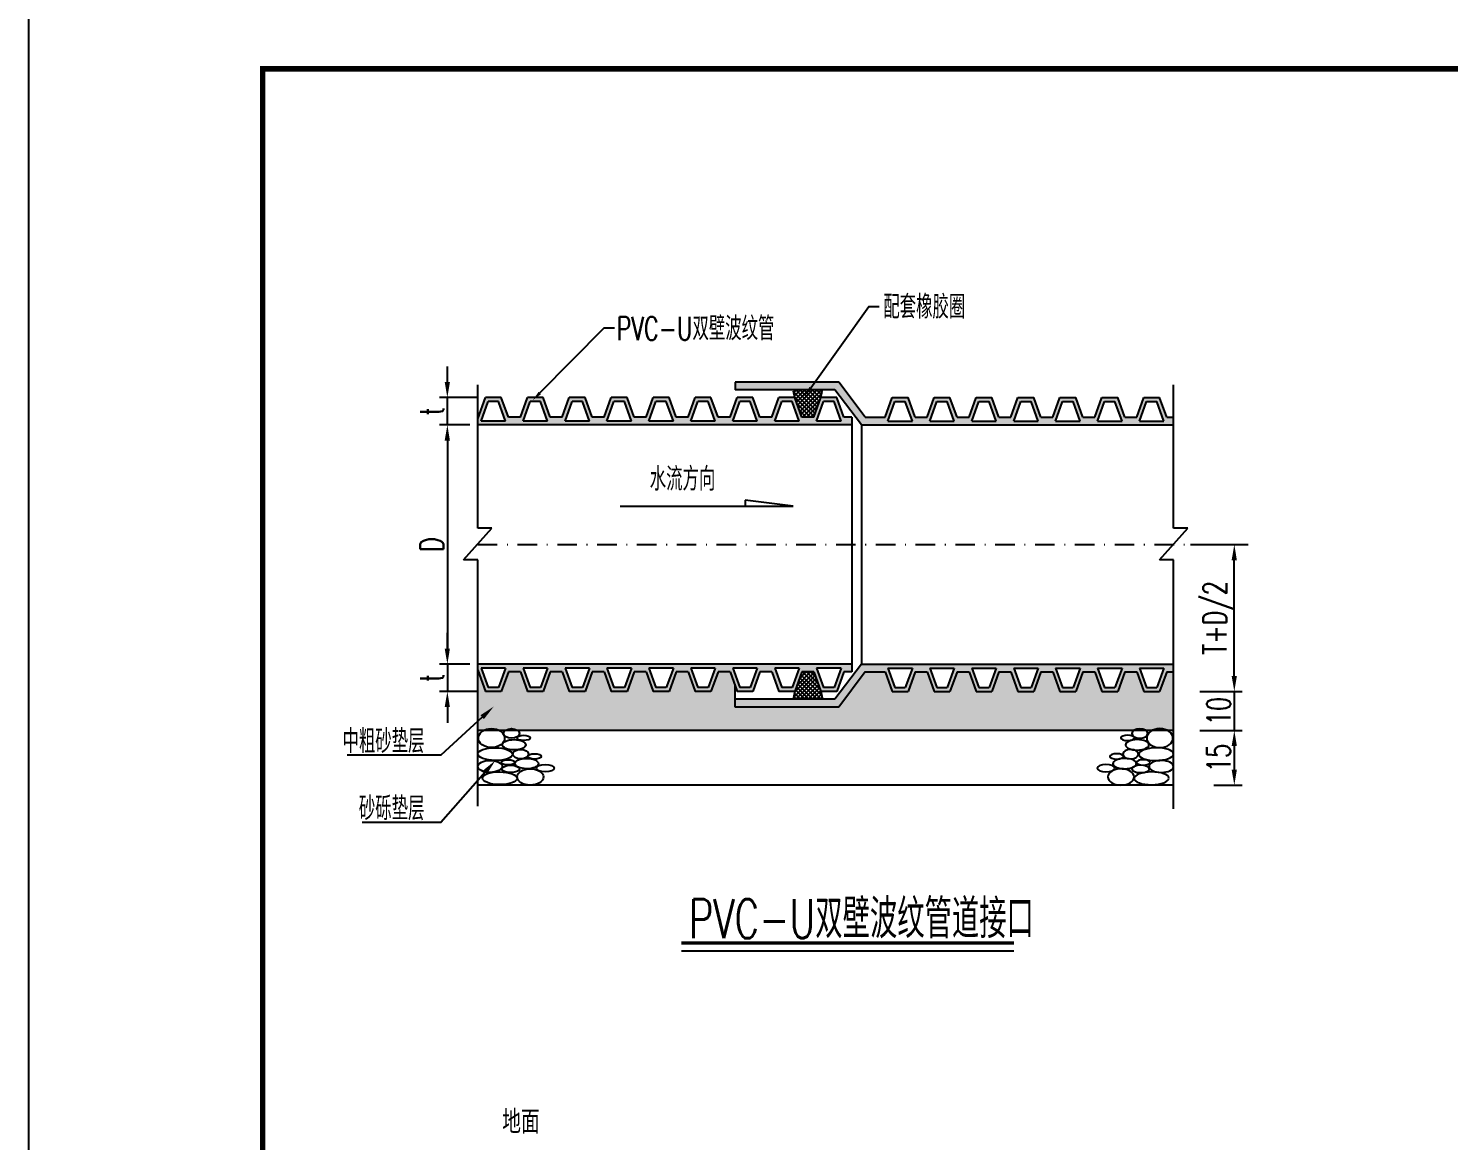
# Model space of a CAD drawing. Extents: x 5781 to 12795, y 1434 to 2653.
# Drawn here: x 10864.7 to 11046.6, y 1645.9 to 1788.4 of the extents above; entities that cross this region are included whole.
import ezdxf

# ---------------------------------------------------------------- set-up
doc = ezdxf.new("R2010")
doc.units = 0
doc.header["$LTSCALE"] = 5
doc.header["$PDMODE"] = 32
doc.header["$PDSIZE"] = 0.3
doc.linetypes.add('DASHDOT', pattern=[1, 0.5, -0.25, 0, -0.25])
doc.layers.get('0').update_dxf_attribs({"linetype": 'CONTINUOUS'})
doc.layers.get('Defpoints').update_dxf_attribs({"linetype": 'CONTINUOUS'})
for name, color, linetype in [('1', 3, 'CONTINUOUS'), ('中心线', 2, 'DASHDOT'), ('图框', 7, 'CONTINUOUS'), ('尺寸标注', 4, 'CONTINUOUS'), ('文字', 7, 'CONTINUOUS')]:
    doc.layers.add(name, color=color, linetype=linetype)
doc.styles.get("Standard").update_dxf_attribs({"font": 'simplex1.shx', "width": 0.7, "bigfont": 'hztxt.shx'})
doc.dimstyles.new('比例1：20', dxfattribs={"dimscale": 0, "dimtxt": 3, "dimasz": 2, "dimexe": 1, "dimexo": 1, "dimgap": 0.5, "dimtad": 1, "dimdec": 1, "dimlfac": 2, "dimzin": 9, "dimdsep": 46, "dimtxsty": 'Standard', "dimcen": -2, "dimclrd": 256, "dimclre": 256, "dimclrt": 7, "dimaunit": 1, "dimadec": 0, "dimazin": 0, "dimtfac": 0.0005, "dimtdec": 1, "dimtix": 1, "dimtmove": 2, "dimatfit": 3, "dimldrblk": 'DIM', "dimfxl": 0, "dimtolj": 1, "dimtzin": 13, "dimarcsym": 0})
pattern_1 = [(37.5, (59868.47275, -400762.8887), (-0.01889800743, 0.5780471307), [0, -0.456, 0, -0.51, 0, -0.4875]), (7.5, (59868.47275, -400762.8887), (0.5309330116, 0.8466438196), [0, -0.246, 0, -0.411, 0, -0.1575]), (327.5, (59868.10375, -400762.8887), (0.9342425585, 0.00169771606), [0, -0.15, 0, -0.54, 0, -0.705]), (317.5, (59868.10375, -400762.8887), (0.9018379814, 0.2633026695), [0, -0.075, 0, -0.354, 0, -0.405])]

# ---------------------------------------------------------------- blocks, each defined once
blk = doc.blocks.new('*D706')
at = {"layer": 'Defpoints', "color": 0, "linetype": 'Continuous'}
for p in [(11015.54, 1698.43), (11015.54, 1691.43), (11019.17, 1691.43)]:
    blk.add_point(p, dxfattribs=at)
at = {"layer": '尺寸标注', "linetype": 'Continuous', "lineweight": -2}
for p, q in [((11016.54, 1698.43), (11020.17, 1698.43)), ((11019.17, 1696.43), (11019.17, 1693.43)), ((11016.54, 1691.43), (11020.17, 1691.43))]:
    blk.add_line(p, q, dxfattribs=at)
at = {"layer": '尺寸标注', "linetype": 'Continuous'}
for points in [[(11018.83, 1696.43), (11019.5, 1696.43), (11019.17, 1698.43)], [(11018.83, 1693.43), (11019.5, 1693.43), (11019.17, 1691.43)]]:
    blk.add_solid(points, dxfattribs=at)
at = {"layer": '尺寸标注', "color": 7, "linetype": 'Continuous', "insert": (11017.17, 1694.93), "char_height": 3, "attachment_point": 5, "rotation": 90}
blk.add_mtext('\\A1;15', dxfattribs=at)
blk = doc.blocks.new('DIM')
at = {"layer": '尺寸标注'}
blk.add_solid([(-1, -0.125), (-1, 0.125), (0, 0)], dxfattribs=at)
blk = doc.blocks.new('*D707')
at = {"layer": 'Defpoints', "color": 0, "linetype": 'Continuous'}
for p in [(11013.76, 1703.43), (11013.76, 1698.43), (11019.17, 1698.43)]:
    blk.add_point(p, dxfattribs=at)
at = {"layer": '尺寸标注', "linetype": 'Continuous', "lineweight": -2}
for p, q in [((11019.17, 1705.43), (11019.17, 1707.43)), ((11014.76, 1703.43), (11020.17, 1703.43)), ((11019.17, 1703.43), (11019.17, 1698.43)), ((11014.76, 1698.43), (11020.17, 1698.43)), ((11019.17, 1696.43), (11019.17, 1694.43))]:
    blk.add_line(p, q, dxfattribs=at)
at = {"layer": '尺寸标注', "linetype": 'Continuous'}
for points in [[(11018.83, 1705.43), (11019.5, 1705.43), (11019.17, 1703.43)], [(11018.83, 1696.43), (11019.5, 1696.43), (11019.17, 1698.43)]]:
    blk.add_solid(points, dxfattribs=at)
at = {"layer": '尺寸标注', "color": 7, "linetype": 'Continuous', "insert": (11017.17, 1700.93), "char_height": 3, "attachment_point": 5, "rotation": 90}
blk.add_mtext('\\A1;10', dxfattribs=at)
blk = doc.blocks.new('*D708')
at = {"layer": 'Defpoints', "color": 0, "linetype": 'Continuous'}
for p in [(11012.56, 1722.25), (11019.17, 1722.25), (11013.76, 1703.43)]:
    blk.add_point(p, dxfattribs=at)
at = {"layer": '尺寸标注', "linetype": 'Continuous', "lineweight": -2}
for p, q in [((11013.56, 1722.25), (11020.17, 1722.25)), ((11019.17, 1705.43), (11019.17, 1720.25)), ((11014.76, 1703.43), (11020.17, 1703.43))]:
    blk.add_line(p, q, dxfattribs=at)
at = {"layer": '尺寸标注', "linetype": 'Continuous'}
for points in [[(11018.83, 1720.25), (11019.5, 1720.25), (11019.17, 1722.25)], [(11018.83, 1705.43), (11019.5, 1705.43), (11019.17, 1703.43)]]:
    blk.add_solid(points, dxfattribs=at)
at = {"layer": '尺寸标注', "color": 7, "linetype": 'Continuous', "insert": (11017.17, 1712.84), "char_height": 3, "attachment_point": 5, "rotation": 90}
blk.add_mtext('\\A1;T+D/2', dxfattribs=at)
blk = doc.blocks.new('*D714')
at = {"layer": 'Defpoints', "color": 0, "linetype": 'Continuous'}
for p in [(10918.35, 1741.08), (10923.23, 1741.08), (10922.24, 1737.58)]:
    blk.add_point(p, dxfattribs=at)
at = {"layer": '尺寸标注', "linetype": 'Continuous', "lineweight": -2}
for p, q in [((10918.35, 1743.08), (10918.35, 1745.08)), ((10922.23, 1741.08), (10917.35, 1741.08)), ((10918.35, 1737.58), (10918.35, 1741.08)), ((10921.24, 1737.58), (10917.35, 1737.58)), ((10918.35, 1735.58), (10918.35, 1733.58))]:
    blk.add_line(p, q, dxfattribs=at)
at = {"layer": '尺寸标注', "linetype": 'Continuous'}
for points in [[(10918.01, 1743.08), (10918.68, 1743.08), (10918.35, 1741.08)], [(10918.01, 1735.58), (10918.68, 1735.58), (10918.35, 1737.58)]]:
    blk.add_solid(points, dxfattribs=at)
at = {"layer": '尺寸标注', "color": 7, "linetype": 'Continuous', "insert": (10916.35, 1739.33), "char_height": 3, "attachment_point": 5, "rotation": 90}
blk.add_mtext('\\A1;t', dxfattribs=at)
blk = doc.blocks.new('*D715')
at = {"layer": 'Defpoints', "color": 0, "linetype": 'Continuous'}
for p in [(10922.24, 1737.58), (10918.35, 1706.93), (10922.24, 1706.93)]:
    blk.add_point(p, dxfattribs=at)
at = {"layer": '尺寸标注', "linetype": 'Continuous', "lineweight": -2}
for p, q in [((10921.24, 1737.58), (10917.35, 1737.58)), ((10918.35, 1735.58), (10918.35, 1708.93)), ((10921.24, 1706.93), (10917.35, 1706.93))]:
    blk.add_line(p, q, dxfattribs=at)
at = {"layer": '尺寸标注', "linetype": 'Continuous'}
for points in [[(10918.01, 1735.58), (10918.68, 1735.58), (10918.35, 1737.58)], [(10918.01, 1708.93), (10918.68, 1708.93), (10918.35, 1706.93)]]:
    blk.add_solid(points, dxfattribs=at)
at = {"layer": '尺寸标注', "color": 7, "linetype": 'Continuous', "insert": (10916.35, 1722.25), "char_height": 3, "attachment_point": 5, "rotation": 90}
blk.add_mtext('\\A1;D', dxfattribs=at)
blk = doc.blocks.new('*D716')
at = {"layer": 'Defpoints', "color": 0, "linetype": 'Continuous'}
for p in [(10922.24, 1706.93), (10918.35, 1703.43), (10923.23, 1703.43)]:
    blk.add_point(p, dxfattribs=at)
at = {"layer": '尺寸标注', "linetype": 'Continuous', "lineweight": -2}
for p, q in [((10918.35, 1708.93), (10918.35, 1710.93)), ((10921.24, 1706.93), (10917.35, 1706.93)), ((10918.35, 1706.93), (10918.35, 1703.43)), ((10922.23, 1703.43), (10917.35, 1703.43)), ((10918.35, 1701.43), (10918.35, 1699.43))]:
    blk.add_line(p, q, dxfattribs=at)
at = {"layer": '尺寸标注', "linetype": 'Continuous'}
for points in [[(10918.01, 1708.93), (10918.68, 1708.93), (10918.35, 1706.93)], [(10918.01, 1701.43), (10918.68, 1701.43), (10918.35, 1703.43)]]:
    blk.add_solid(points, dxfattribs=at)
at = {"layer": '尺寸标注', "color": 7, "linetype": 'Continuous', "insert": (10916.35, 1705.18), "char_height": 3, "attachment_point": 5, "rotation": 90}
blk.add_mtext('\\A1;t', dxfattribs=at)
blk = doc.blocks.new('123')
at = {"layer": '图框'}
blk.add_lwpolyline([(6201.38, 2092.12), (6201.38, 2389.12), (5781.38, 2389.12), (5781.38, 2092.12)], close=True, dxfattribs=at)

msp = doc.modelspace()

# ---------------------------------------------------------------- hatches: boundary and pattern name
at = {"layer": '1'}
h = msp.add_hatch(dxfattribs=at)
h.set_pattern_fill('AR-SAND', color=3, scale=0.3, style=0)
h.set_pattern_definition(pattern_1)
h.paths.add_polyline_path([(10968.4836, 1701.443), (10971.8867, 1705.9276), (10974.4398, 1705.9276), (10975.3412, 1703.4276), (10977.3736, 1703.4276), (10978.275, 1705.9276), (10979.8118, 1705.9276), (10980.7132, 1703.4276), (10982.7456, 1703.4276), (10983.647, 1705.9276), (10985.1838, 1705.9276), (10986.0852, 1703.4276), (10988.1176, 1703.4276), (10989.019, 1705.9276), (10990.5558, 1705.9276), (10991.4572, 1703.4276), (10993.4896, 1703.4276), (10994.3911, 1705.9276), (10995.9278, 1705.9276), (10996.8292, 1703.4276), (10998.8617, 1703.4276), (10999.7631, 1705.9276), (11001.2998, 1705.9276), (11002.2012, 1703.4276), (11004.2337, 1703.4276), (11005.1351, 1705.9276), (11006.6718, 1705.9276), (11007.5732, 1703.4276), (11009.6057, 1703.4276), (11010.5071, 1705.9276), (11011.3864, 1705.9276), (11011.3864, 1706.9277), (10971.3903, 1706.9277), (10967.9871, 1702.443), (10955.2424, 1702.443), (10955.2424, 1701.443)])
h.paths.add_polyline_path([(10974.791, 1706.4276), (10977.9238, 1706.4276), (10977.0224, 1703.9276), (10975.6924, 1703.9276)], flags=16)
h.paths.add_polyline_path([(10980.163, 1706.4276), (10983.2958, 1706.4276), (10982.3944, 1703.9276), (10981.0644, 1703.9276)], flags=16)
h.paths.add_polyline_path([(10985.535, 1706.4276), (10988.6678, 1706.4276), (10987.7664, 1703.9276), (10986.4364, 1703.9276)], flags=16)
h.paths.add_polyline_path([(10990.907, 1706.4276), (10994.0398, 1706.4276), (10993.1384, 1703.9276), (10991.8084, 1703.9276)], flags=16)
h.paths.add_polyline_path([(10996.279, 1706.4276), (10999.4118, 1706.4276), (10998.5104, 1703.9276), (10997.1804, 1703.9276)], flags=16)
h.paths.add_polyline_path([(11001.651, 1706.4276), (11004.7839, 1706.4276), (11003.8824, 1703.9276), (11002.5524, 1703.9276)], flags=16)
h.paths.add_polyline_path([(11007.023, 1706.4276), (11010.1559, 1706.4276), (11009.2544, 1703.9276), (11007.9245, 1703.9276)], flags=16)
h.paths.add_polyline_path([(10955.2424, 1743.063), (10955.2424, 1742.063), (10967.9871, 1742.063), (10971.3903, 1737.5782), (11011.3864, 1737.5782), (11011.3864, 1738.5782), (11010.5071, 1738.5782), (11009.6057, 1741.0782), (11007.5732, 1741.0782), (11006.6718, 1738.5782), (11005.1351, 1738.5782), (11004.2337, 1741.0782), (11002.2012, 1741.0782), (11001.2998, 1738.5782), (10999.7631, 1738.5782), (10998.8617, 1741.0782), (10996.8292, 1741.0782), (10995.9278, 1738.5782), (10994.3911, 1738.5782), (10993.4896, 1741.0782), (10991.4572, 1741.0782), (10990.5558, 1738.5782), (10989.019, 1738.5782), (10988.1176, 1741.0782), (10986.0852, 1741.0782), (10985.1838, 1738.5782), (10983.647, 1738.5782), (10982.7456, 1741.0782), (10980.7132, 1741.0782), (10979.8118, 1738.5782), (10978.275, 1738.5782), (10977.3736, 1741.0782), (10975.3412, 1741.0782), (10974.4398, 1738.5782), (10971.8868, 1738.5782), (10968.4836, 1743.063)])
h.paths.add_polyline_path([(10974.791, 1738.0782), (10975.6924, 1740.5782), (10977.0224, 1740.5782), (10977.9238, 1738.0782)], flags=16)
h.paths.add_polyline_path([(10980.163, 1738.0782), (10981.0644, 1740.5782), (10982.3944, 1740.5782), (10983.2958, 1738.0782)], flags=16)
h.paths.add_polyline_path([(10985.535, 1738.0782), (10986.4364, 1740.5782), (10987.7664, 1740.5782), (10988.6678, 1738.0782)], flags=16)
h.paths.add_polyline_path([(10990.907, 1738.0782), (10991.8084, 1740.5782), (10993.1384, 1740.5782), (10994.0398, 1738.0782)], flags=16)
h.paths.add_polyline_path([(10996.279, 1738.0782), (10997.1804, 1740.5782), (10998.5104, 1740.5782), (10999.4118, 1738.0782)], flags=16)
h.paths.add_polyline_path([(11001.651, 1738.0782), (11002.5524, 1740.5782), (11003.8824, 1740.5782), (11004.7839, 1738.0782)], flags=16)
h.paths.add_polyline_path([(11007.023, 1738.0782), (11007.9245, 1740.5782), (11009.2544, 1740.5782), (11010.1559, 1738.0782)], flags=16)
h = msp.add_hatch(dxfattribs=at)
h.set_pattern_fill('ANSI37', color=3, scale=3, style=0)
h.set_pattern_definition([(315, (59868.47276, 404207.3945), (-0.26516504295, -0.26516504294), []), (225, (59868.47276, 404207.3945), (-0.26516504294, 0.26516504295), [])])
h.paths.add_polyline_path([(10966.2165, 1742.0629), (10966.3805, 1741.9068), (10966.2067, 1741.0782), (10965.3053, 1738.5782), (10963.7685, 1738.5782), (10962.8671, 1741.0782), (10962.6934, 1741.9068), (10962.8573, 1742.0629)])
h = msp.add_hatch(dxfattribs=at)
h.set_pattern_fill('AR-SAND', color=2, scale=0.3, style=0)
h.set_pattern_definition(pattern_1)
h.paths.add_polyline_path([(10947.6525, 1738.5782), (10946.7511, 1741.0782), (10944.7187, 1741.0782), (10943.8172, 1738.5782), (10942.2805, 1738.5782), (10941.3791, 1741.0782), (10939.3466, 1741.0782), (10938.4452, 1738.5782), (10936.9085, 1738.5782), (10936.0071, 1741.0782), (10933.9746, 1741.0782), (10933.0732, 1738.5782), (10931.5365, 1738.5782), (10930.6351, 1741.0782), (10928.6026, 1741.0782), (10927.7012, 1738.5782), (10926.1645, 1738.5782), (10925.2631, 1741.0782), (10923.2306, 1741.0782), (10922.2449, 1738.3443), (10922.2449, 1737.5782), (10970.1838, 1737.5782), (10970.1838, 1738.5782), (10969.1406, 1738.5782), (10968.2391, 1741.0782), (10966.2067, 1741.0782), (10965.3053, 1738.5782), (10963.7685, 1738.5782), (10962.8671, 1741.0782), (10960.8347, 1741.0782), (10959.9333, 1738.5782), (10958.3965, 1738.5782), (10957.4951, 1741.0782), (10955.4627, 1741.0782), (10954.5613, 1738.5782), (10953.0245, 1738.5782), (10952.1231, 1741.0782), (10950.0907, 1741.0782), (10949.1893, 1738.5782)])
h.paths.add_polyline_path([(10949.5405, 1738.0782), (10950.4419, 1740.5782), (10951.7719, 1740.5782), (10952.6733, 1738.0782)], flags=16)
h.paths.add_polyline_path([(10947.3013, 1738.0782), (10944.1685, 1738.0782), (10945.0699, 1740.5782), (10946.3999, 1740.5782)], flags=16)
h.paths.add_polyline_path([(10954.9125, 1738.0782), (10955.8139, 1740.5782), (10957.1439, 1740.5782), (10958.0453, 1738.0782)], flags=16)
h.paths.add_polyline_path([(10941.9293, 1738.0782), (10938.7965, 1738.0782), (10939.6979, 1740.5782), (10941.0279, 1740.5782)], flags=16)
h.paths.add_polyline_path([(10960.2845, 1738.0782), (10961.1859, 1740.5782), (10962.5159, 1740.5782), (10963.4173, 1738.0782)], flags=16)
h.paths.add_polyline_path([(10936.5573, 1738.0782), (10933.4244, 1738.0782), (10934.3259, 1740.5782), (10935.6559, 1740.5782)], flags=16)
h.paths.add_polyline_path([(10965.6565, 1738.0782), (10966.5579, 1740.5782), (10967.8879, 1740.5782), (10968.7893, 1738.0782)], flags=16)
h.paths.add_polyline_path([(10931.1853, 1738.0782), (10928.0524, 1738.0782), (10928.9539, 1740.5782), (10930.2838, 1740.5782)], flags=16)
h.paths.add_polyline_path([(10925.8133, 1738.0782), (10922.6804, 1738.0782), (10923.5818, 1740.5782), (10924.9118, 1740.5782)], flags=16)
h.paths.add_polyline_path([(10949.1893, 1705.9276), (10950.0907, 1703.4276), (10952.1231, 1703.4276), (10953.0245, 1705.9276), (10954.5613, 1705.9276), (10955.4627, 1703.4276), (10957.4951, 1703.4276), (10958.3965, 1705.9276), (10959.9333, 1705.9276), (10960.8347, 1703.4276), (10962.8671, 1703.4276), (10963.7685, 1705.9276), (10965.3053, 1705.9276), (10966.2067, 1703.4276), (10968.2391, 1703.4276), (10969.1406, 1705.9276), (10970.1838, 1705.9276), (10970.1838, 1706.9277), (10922.2449, 1706.9277), (10922.2449, 1706.1615), (10923.2306, 1703.4276), (10925.2631, 1703.4276), (10926.1645, 1705.9276), (10927.7012, 1705.9276), (10928.6026, 1703.4276), (10930.6351, 1703.4276), (10931.5365, 1705.9276), (10933.0732, 1705.9276), (10933.9746, 1703.4276), (10936.0071, 1703.4276), (10936.9085, 1705.9276), (10938.4452, 1705.9276), (10939.3466, 1703.4276), (10941.3791, 1703.4276), (10942.2805, 1705.9276), (10943.8172, 1705.9276), (10944.7187, 1703.4276), (10946.7511, 1703.4276), (10947.6525, 1705.9276)])
h.paths.add_polyline_path([(10949.5405, 1706.4276), (10952.6733, 1706.4276), (10951.7719, 1703.9276), (10950.4419, 1703.9276)], flags=16)
h.paths.add_polyline_path([(10947.3013, 1706.4276), (10946.3999, 1703.9276), (10945.0699, 1703.9276), (10944.1685, 1706.4276)], flags=16)
h.paths.add_polyline_path([(10954.9125, 1706.4276), (10958.0453, 1706.4276), (10957.1439, 1703.9276), (10955.8139, 1703.9276)], flags=16)
h.paths.add_polyline_path([(10941.9293, 1706.4276), (10941.0279, 1703.9276), (10939.6979, 1703.9276), (10938.7965, 1706.4276)], flags=16)
h.paths.add_polyline_path([(10960.2845, 1706.4276), (10963.4173, 1706.4276), (10962.5159, 1703.9276), (10961.1859, 1703.9276)], flags=16)
h.paths.add_polyline_path([(10936.5573, 1706.4276), (10935.6559, 1703.9276), (10934.3259, 1703.9276), (10933.4244, 1706.4276)], flags=16)
h.paths.add_polyline_path([(10965.6565, 1706.4276), (10968.7893, 1706.4276), (10967.8879, 1703.9276), (10966.5579, 1703.9276)], flags=16)
h.paths.add_polyline_path([(10931.1853, 1706.4276), (10930.2838, 1703.9276), (10928.9539, 1703.9276), (10928.0524, 1706.4276)], flags=16)
h.paths.add_polyline_path([(10925.8133, 1706.4276), (10924.9118, 1703.9276), (10923.5818, 1703.9276), (10922.6804, 1706.4276)], flags=16)
h = msp.add_hatch(dxfattribs=at)
h.set_pattern_fill('AR-SAND', color=8, style=0)
h.set_pattern_definition([(37.5, (59868.4728, -400885.0525), (-0.062993358, 1.926823769), [0, -1.52, 0, -1.7, 0, -1.625]), (7.5, (59868.4728, -400885.0525), (1.769776705, 2.822146065), [0, -0.82, 0, -1.37, 0, -0.525]), (327.5, (59867.2428, -400885.0525), (3.114141862, 0.0056590535), [0, -0.5, 0, -1.8, 0, -2.35]), (317.5, (59867.2428, -400885.0525), (3.006126605, 0.877675565), [0, -0.25, 0, -1.18, 0, -1.35])])
edge = h.paths.add_edge_path()
edge.add_line((10980.7132, 1703.4276), (10979.8118, 1705.9276))
edge.add_line((10979.8118, 1705.9276), (10978.275, 1705.9276))
edge.add_line((10978.275, 1705.9276), (10977.3736, 1703.4276))
edge.add_line((10977.3736, 1703.4276), (10975.3412, 1703.4276))
edge.add_line((10975.3412, 1703.4276), (10974.4398, 1705.9276))
edge.add_line((10974.4398, 1705.9276), (10971.8867, 1705.9276))
edge.add_line((10971.8867, 1705.9276), (10968.4836, 1701.443))
edge.add_line((10968.4836, 1701.443), (10955.2424, 1701.443))
edge.add_line((10955.2424, 1701.443), (10955.2424, 1702.443))
edge.add_line((10955.2424, 1702.443), (10955.2424, 1704.0384))
edge.add_line((10955.2424, 1704.0384), (10954.5613, 1705.9276))
edge.add_line((10954.5613, 1705.9276), (10953.0245, 1705.9276))
edge.add_line((10953.0245, 1705.9276), (10952.1231, 1703.4276))
edge.add_line((10952.1231, 1703.4276), (10950.0907, 1703.4276))
edge.add_line((10950.0907, 1703.4276), (10949.1893, 1705.9276))
edge.add_line((10949.1893, 1705.9276), (10947.6525, 1705.9276))
edge.add_line((10947.6525, 1705.9276), (10946.7511, 1703.4276))
edge.add_line((10946.7511, 1703.4276), (10944.7187, 1703.4276))
edge.add_line((10944.7187, 1703.4276), (10943.8172, 1705.9276))
edge.add_line((10943.8172, 1705.9276), (10942.2805, 1705.9276))
edge.add_line((10942.2805, 1705.9276), (10941.3791, 1703.4276))
edge.add_line((10941.3791, 1703.4276), (10939.3466, 1703.4276))
edge.add_line((10939.3466, 1703.4276), (10938.4452, 1705.9276))
edge.add_line((10938.4452, 1705.9276), (10936.9085, 1705.9276))
edge.add_line((10936.9085, 1705.9276), (10936.0071, 1703.4276))
edge.add_line((10936.0071, 1703.4276), (10933.9746, 1703.4276))
edge.add_line((10933.9746, 1703.4276), (10933.0732, 1705.9276))
edge.add_line((10933.0732, 1705.9276), (10931.5365, 1705.9276))
edge.add_line((10931.5365, 1705.9276), (10930.6351, 1703.4276))
edge.add_line((10930.6351, 1703.4276), (10928.6026, 1703.4276))
edge.add_line((10928.6026, 1703.4276), (10927.7012, 1705.9276))
edge.add_line((10927.7012, 1705.9276), (10926.1645, 1705.9276))
edge.add_line((10926.1645, 1705.9276), (10925.2631, 1703.4276))
edge.add_line((10925.2631, 1703.4276), (10923.2306, 1703.4276))
edge.add_line((10923.2306, 1703.4276), (10922.2449, 1706.1615))
edge.add_line((10922.2449, 1706.1615), (10922.2449, 1698.4276))
edge.add_line((10922.2449, 1698.4276), (10922.9683, 1698.4276))
edge.add_ellipse((10924.0043, 1697.4677), major_axis=(-1.68, 0), ratio=0.72579434, start_angle=231.925029, end_angle=308.074971, ccw=False)
edge.add_line((10925.0404, 1698.4276), (10925.76, 1698.4276))
edge.add_ellipse((10926.5686, 1698.0686), major_axis=(-1.008, 0), ratio=0.5964924, start_angle=216.665051, end_angle=323.334949, ccw=False)
edge.add_line((10927.3772, 1698.4276), (11006.2636, 1698.4276))
edge.add_ellipse((11007.0649, 1698.0623), major_axis=(1.008, -0.001), ratio=0.5964924, start_angle=37.51159, end_angle=142.684035, ccw=False)
edge.add_line((11007.8649, 1698.4276), (11008.6074, 1698.4276))
edge.add_ellipse((11009.6286, 1697.4588), major_axis=(1.68, -0.0017), ratio=0.72579434, start_angle=52.687417, end_angle=127.473357, ccw=False)
edge.add_line((11010.6479, 1698.4276), (11011.3864, 1698.4276))
edge.add_line((11011.3864, 1698.4276), (11011.3864, 1705.9276))
edge.add_line((11011.3864, 1705.9276), (11010.5071, 1705.9276))
edge.add_line((11010.5071, 1705.9276), (11009.6057, 1703.4276))
edge.add_line((11009.6057, 1703.4276), (11007.5732, 1703.4276))
edge.add_line((11007.5732, 1703.4276), (11006.6718, 1705.9276))
edge.add_line((11006.6718, 1705.9276), (11005.1351, 1705.9276))
edge.add_line((11005.1351, 1705.9276), (11004.2337, 1703.4276))
edge.add_line((11004.2337, 1703.4276), (11002.2012, 1703.4276))
edge.add_line((11002.2012, 1703.4276), (11001.2998, 1705.9276))
edge.add_line((11001.2998, 1705.9276), (10999.7631, 1705.9276))
edge.add_line((10999.7631, 1705.9276), (10998.8617, 1703.4276))
edge.add_line((10998.8617, 1703.4276), (10996.8292, 1703.4276))
edge.add_line((10996.8292, 1703.4276), (10995.9278, 1705.9276))
edge.add_line((10995.9278, 1705.9276), (10994.3911, 1705.9276))
edge.add_line((10994.3911, 1705.9276), (10993.4896, 1703.4276))
edge.add_line((10993.4896, 1703.4276), (10991.4572, 1703.4276))
edge.add_line((10991.4572, 1703.4276), (10990.5558, 1705.9276))
edge.add_line((10990.5558, 1705.9276), (10989.019, 1705.9276))
edge.add_line((10989.019, 1705.9276), (10988.1176, 1703.4276))
edge.add_line((10988.1176, 1703.4276), (10986.0852, 1703.4276))
edge.add_line((10986.0852, 1703.4276), (10985.1838, 1705.9276))
edge.add_line((10985.1838, 1705.9276), (10983.647, 1705.9276))
edge.add_line((10983.647, 1705.9276), (10982.7456, 1703.4276))
edge.add_line((10982.7456, 1703.4276), (10980.7132, 1703.4276))
h = msp.add_hatch(dxfattribs=at)
h.set_pattern_fill('ANSI37', color=3, scale=3, style=0)
h.set_pattern_definition([(45, (59868.47275, -400762.88868), (-0.26516504294, 0.26516504295), []), (135, (59868.47275, -400762.88868), (-0.26516504295, -0.26516504294), [])])
h.paths.add_polyline_path([(10966.2165, 1702.443), (10966.3805, 1702.5991), (10966.2067, 1703.4276), (10965.3053, 1705.9276), (10963.7685, 1705.9276), (10962.8671, 1703.4276), (10962.6934, 1702.5991), (10962.8573, 1702.443)])

# ---------------------------------------------------------------- linework, layer by layer
msp.add_line((10948.3459, 1670.2078), (10990.9352, 1670.2078))
at = {"color": 4}
for points in [[(10922.8134, 1700.1401), (10917.5063, 1695.2681), (10905.494, 1695.2681)], [(10923.1754, 1693.0932), (10917.5063, 1686.6649), (10907.4286, 1686.6649)]]:
    msp.add_lwpolyline(points, dxfattribs=at)
at = {"const_width": 0.4}
msp.add_lwpolyline([(10948.3459, 1671.2078), (10990.9352, 1671.2078)], dxfattribs=at)
at = {"color": 8}
for centre, major_axis, ratio in [((10924.0043, 1697.4677), (-1.68, 0), 0.72579434), ((10926.5686, 1698.0686), (-1.008, 0), 0.5964924), ((10928.1248, 1697.4854), (-0.8665, 0), 0.38829214), ((10924.473, 1695.4089), (-2.2194, 0.0265), 0.36741058), ((10926.9046, 1696.6018), (-1.5032, 0.0177), 0.44297338), ((10927.7358, 1695.4178), (-1.008, 0), 0.5964924), ((10923.8186, 1693.8362), (-1.5651, -0.0088), 0.48656627), ((10926.1265, 1694.3575), (-0.8665, 0), 0.38829214), ((10926.4625, 1693.5092), (-1.1318, 0), 0.4151315), ((10928.5139, 1694.1984), (-1.5032, 0.0177), 0.44297338), ((10929.5219, 1695.1174), (-0.8665, 0), 0.38829214), ((10930.9013, 1693.6153), (-1.1318, 0), 0.4151315), ((10925.0566, 1692.3164), (-2.2194, 0.0265), 0.36741058), ((10928.9737, 1692.4843), (-1.68, 0), 0.62105459)]:
    msp.add_ellipse(centre, major_axis=major_axis, ratio=ratio, dxfattribs=at)
at = {"color": 8, "extrusion": (0, 0, -1)}
for centre, major_axis, ratio in [((11005.5081, 1697.4807), (0.8665, -0.0009), 0.38829214), ((11007.0649, 1698.0623), (1.008, -0.001), 0.5964924), ((11009.6286, 1697.4588), (1.68, -0.0017), 0.72579434), ((11005.8951, 1695.4127), (1.008, -0.001), 0.5964924), ((11006.7274, 1696.5959), (1.5032, 0.0161), 0.44297338), ((11009.1578, 1695.4005), (2.2194, 0.0242), 0.36741058), ((11002.7277, 1693.6134), (1.1318, -0.0012), 0.4151315), ((11004.1086, 1695.1141), (0.8665, -0.0009), 0.38829214), ((11005.1157, 1694.1941), (1.5032, 0.0161), 0.44297338), ((11007.1664, 1693.5029), (1.1318, -0.0012), 0.4151315), ((11007.5033, 1694.3508), (0.8665, -0.0009), 0.38829214), ((11009.8106, 1693.8271), (1.5651, -0.0104), 0.48656627), ((11004.6542, 1692.4805), (1.68, -0.0017), 0.62105459), ((11008.5711, 1692.3086), (2.2194, 0.0242), 0.36741058)]:
    msp.add_ellipse(centre, major_axis=major_axis, ratio=ratio, dxfattribs=at)
at = {"color": 4}
for points in [[(10922.5879, 1700.3857), (10924.2867, 1701.4927), (10923.0388, 1699.8946)], [(10922.9254, 1693.3137), (10924.4982, 1694.5932), (10923.4254, 1692.8727)]]:
    msp.add_solid(points, dxfattribs=at)
at = {"layer": '1', "color": 2}
for p, q in [((10968.4836, 1743.063), (10955.2424, 1743.063)), ((10955.2424, 1743.063), (10955.2424, 1742.063)), ((10971.8867, 1738.5784), (10968.4836, 1743.063)), ((10967.9871, 1742.063), (10955.2424, 1742.063)), ((10962.8573, 1742.0629), (10962.6934, 1741.9068)), ((10962.8671, 1741.0782), (10962.6934, 1741.9068)), ((10966.2067, 1741.0782), (10966.3805, 1741.9068)), ((10966.2165, 1742.0629), (10966.3805, 1741.9068)), ((10971.3903, 1737.5782), (10967.9871, 1742.063)), ((10922.2449, 1738.3443), (10923.2306, 1741.0782)), ((10922.6804, 1738.0782), (10923.5818, 1740.5782)), ((10925.2631, 1741.0782), (10923.2306, 1741.0782)), ((10924.9118, 1740.5782), (10923.5818, 1740.5782)), ((10925.8133, 1738.0782), (10924.9118, 1740.5782)), ((10926.1645, 1738.5782), (10925.2631, 1741.0782)), ((10927.7012, 1738.5782), (10928.6026, 1741.0782)), ((10928.0524, 1738.0782), (10928.9539, 1740.5782)), ((10930.6351, 1741.0782), (10928.6026, 1741.0782)), ((10930.2838, 1740.5782), (10928.9539, 1740.5782)), ((10931.1853, 1738.0782), (10930.2838, 1740.5782)), ((10931.5365, 1738.5782), (10930.6351, 1741.0782)), ((10933.0732, 1738.5782), (10933.9746, 1741.0782)), ((10933.4244, 1738.0782), (10934.3259, 1740.5782)), ((10936.0071, 1741.0782), (10933.9746, 1741.0782)), ((10935.6559, 1740.5782), (10934.3259, 1740.5782)), ((10936.5573, 1738.0782), (10935.6559, 1740.5782)), ((10936.9085, 1738.5782), (10936.0071, 1741.0782)), ((10938.4452, 1738.5782), (10939.3466, 1741.0782)), ((10938.7965, 1738.0782), (10939.6979, 1740.5782)), ((10941.3791, 1741.0782), (10939.3466, 1741.0782)), ((10941.0279, 1740.5782), (10939.6979, 1740.5782)), ((10941.9293, 1738.0782), (10941.0279, 1740.5782)), ((10942.2805, 1738.5782), (10941.3791, 1741.0782)), ((10943.8172, 1738.5782), (10944.7187, 1741.0782)), ((10944.1685, 1738.0782), (10945.0699, 1740.5782)), ((10946.7511, 1741.0782), (10944.7187, 1741.0782)), ((10946.3999, 1740.5782), (10945.0699, 1740.5782)), ((10947.3013, 1738.0782), (10946.3999, 1740.5782)), ((10947.6525, 1738.5782), (10946.7511, 1741.0782)), ((10949.1893, 1738.5782), (10950.0907, 1741.0782)), ((10949.5405, 1738.0782), (10950.4419, 1740.5782)), ((10952.1231, 1741.0782), (10950.0907, 1741.0782)), ((10951.7719, 1740.5782), (10950.4419, 1740.5782)), ((10952.6733, 1738.0782), (10951.7719, 1740.5782)), ((10953.0245, 1738.5782), (10952.1231, 1741.0782)), ((10954.5613, 1738.5782), (10955.4627, 1741.0782)), ((10954.9125, 1738.0782), (10955.8139, 1740.5782)), ((10957.4951, 1741.0782), (10955.4627, 1741.0782)), ((10957.1439, 1740.5782), (10955.8139, 1740.5782)), ((10958.0453, 1738.0782), (10957.1439, 1740.5782)), ((10958.3965, 1738.5782), (10957.4951, 1741.0782)), ((10959.9333, 1738.5782), (10960.8347, 1741.0782)), ((10960.2845, 1738.0782), (10961.1859, 1740.5782)), ((10962.8671, 1741.0782), (10960.8347, 1741.0782)), ((10962.5159, 1740.5782), (10961.1859, 1740.5782)), ((10963.4173, 1738.0782), (10962.5159, 1740.5782)), ((10963.7685, 1738.5782), (10962.8671, 1741.0782)), ((10965.3053, 1738.5782), (10966.2067, 1741.0782)), ((10965.6565, 1738.0782), (10966.5579, 1740.5782)), ((10968.2391, 1741.0782), (10966.2067, 1741.0782)), ((10967.8879, 1740.5782), (10966.5579, 1740.5782)), ((10968.7893, 1738.0782), (10967.8879, 1740.5782)), ((10969.1406, 1738.5782), (10968.2391, 1741.0782)), ((10974.4398, 1738.5782), (10975.3412, 1741.0782)), ((10974.791, 1738.0782), (10975.6924, 1740.5782)), ((10975.3412, 1741.0782), (10977.3736, 1741.0782)), ((10975.6924, 1740.5782), (10977.0224, 1740.5782)), ((10977.9238, 1738.0782), (10977.0224, 1740.5782)), ((10978.275, 1738.5782), (10977.3736, 1741.0782)), ((10979.8118, 1738.5782), (10980.7132, 1741.0782)), ((10980.163, 1738.0782), (10981.0644, 1740.5782)), ((10980.7132, 1741.0782), (10982.7456, 1741.0782)), ((10981.0644, 1740.5782), (10982.3944, 1740.5782)), ((10983.2958, 1738.0782), (10982.3944, 1740.5782)), ((10983.647, 1738.5782), (10982.7456, 1741.0782)), ((10985.1838, 1738.5782), (10986.0852, 1741.0782)), ((10985.535, 1738.0782), (10986.4364, 1740.5782)), ((10986.0852, 1741.0782), (10988.1176, 1741.0782)), ((10986.4364, 1740.5782), (10987.7664, 1740.5782)), ((10988.6678, 1738.0782), (10987.7664, 1740.5782)), ((10989.019, 1738.5782), (10988.1176, 1741.0782)), ((10990.5558, 1738.5782), (10991.4572, 1741.0782)), ((10990.907, 1738.0782), (10991.8084, 1740.5782)), ((10991.4572, 1741.0782), (10993.4896, 1741.0782)), ((10991.8084, 1740.5782), (10993.1384, 1740.5782)), ((10994.0398, 1738.0782), (10993.1384, 1740.5782)), ((10994.3911, 1738.5782), (10993.4896, 1741.0782)), ((10995.9278, 1738.5782), (10996.8292, 1741.0782)), ((10996.279, 1738.0782), (10997.1804, 1740.5782)), ((10996.8292, 1741.0782), (10998.8617, 1741.0782)), ((10997.1804, 1740.5782), (10998.5104, 1740.5782)), ((10999.4118, 1738.0782), (10998.5104, 1740.5782)), ((10999.7631, 1738.5782), (10998.8617, 1741.0782)), ((11001.2998, 1738.5782), (11002.2012, 1741.0782)), ((11001.651, 1738.0782), (11002.5524, 1740.5782)), ((11002.2012, 1741.0782), (11004.2337, 1741.0782)), ((11002.5524, 1740.5782), (11003.8824, 1740.5782)), ((11004.7839, 1738.0782), (11003.8824, 1740.5782)), ((11005.1351, 1738.5782), (11004.2337, 1741.0782)), ((11006.6718, 1738.5782), (11007.5732, 1741.0782)), ((11007.023, 1738.0782), (11007.9245, 1740.5782)), ((11007.5732, 1741.0782), (11009.6057, 1741.0782)), ((11007.9245, 1740.5782), (11009.2544, 1740.5782)), ((11010.1559, 1738.0782), (11009.2544, 1740.5782)), ((11010.5071, 1738.5782), (11009.6057, 1741.0782)), ((10925.8133, 1738.0782), (10922.6804, 1738.0782)), ((10927.7012, 1738.5782), (10926.1645, 1738.5782)), ((10931.1853, 1738.0782), (10928.0524, 1738.0782)), ((10933.0732, 1738.5782), (10931.5365, 1738.5782)), ((10936.5573, 1738.0782), (10933.4244, 1738.0782)), ((10938.4452, 1738.5782), (10936.9085, 1738.5782)), ((10941.9293, 1738.0782), (10938.7965, 1738.0782)), ((10943.8172, 1738.5782), (10942.2805, 1738.5782)), ((10947.3013, 1738.0782), (10944.1685, 1738.0782)), ((10949.1893, 1738.5782), (10947.6525, 1738.5782)), ((10952.6733, 1738.0782), (10949.5405, 1738.0782)), ((10954.5613, 1738.5782), (10953.0245, 1738.5782)), ((10958.0453, 1738.0782), (10954.9125, 1738.0782)), ((10959.9333, 1738.5782), (10958.3965, 1738.5782)), ((10963.4173, 1738.0782), (10960.2845, 1738.0782)), ((10965.3053, 1738.5782), (10963.7685, 1738.5782)), ((10968.7893, 1738.0782), (10965.6565, 1738.0782)), ((10970.1838, 1738.5782), (10969.1406, 1738.5782)), ((10971.8868, 1738.5782), (10974.4398, 1738.5782)), ((10974.791, 1738.0782), (10977.9238, 1738.0782)), ((10978.275, 1738.5782), (10979.8118, 1738.5782)), ((10980.163, 1738.0782), (10983.2958, 1738.0782)), ((10983.647, 1738.5782), (10985.1838, 1738.5782)), ((10985.535, 1738.0782), (10988.6678, 1738.0782)), ((10989.019, 1738.5782), (10990.5558, 1738.5782)), ((10990.907, 1738.0782), (10994.0398, 1738.0782)), ((10994.3911, 1738.5782), (10995.9278, 1738.5782)), ((10996.279, 1738.0782), (10999.4118, 1738.0782)), ((10999.7631, 1738.5782), (11001.2998, 1738.5782)), ((11001.651, 1738.0782), (11004.7839, 1738.0782)), ((11005.1351, 1738.5782), (11006.6718, 1738.5782)), ((11007.023, 1738.0782), (11010.1559, 1738.0782)), ((11010.5071, 1738.5782), (11011.3864, 1738.5782)), ((10970.1838, 1737.5782), (10922.2449, 1737.5782)), ((10971.3903, 1737.5782), (11011.3864, 1737.5782)), ((10970.1838, 1706.9277), (10922.2449, 1706.9277)), ((10971.3903, 1706.9277), (10967.9871, 1702.443)), ((10971.3903, 1706.9277), (11011.3864, 1706.9277)), ((10922.2449, 1706.1615), (10923.2306, 1703.4276)), ((10925.8133, 1706.4276), (10922.6804, 1706.4276)), ((10922.6804, 1706.4276), (10923.5818, 1703.9276)), ((10925.8133, 1706.4276), (10924.9118, 1703.9276)), ((10926.1645, 1705.9276), (10925.2631, 1703.4276)), ((10927.7012, 1705.9276), (10926.1645, 1705.9276)), ((10927.7012, 1705.9276), (10928.6026, 1703.4276)), ((10931.1853, 1706.4276), (10928.0524, 1706.4276)), ((10928.0524, 1706.4276), (10928.9539, 1703.9276)), ((10931.1853, 1706.4276), (10930.2838, 1703.9276)), ((10931.5365, 1705.9276), (10930.6351, 1703.4276)), ((10933.0732, 1705.9276), (10931.5365, 1705.9276)), ((10933.0732, 1705.9276), (10933.9746, 1703.4276)), ((10936.5573, 1706.4276), (10933.4244, 1706.4276)), ((10933.4244, 1706.4276), (10934.3259, 1703.9276)), ((10936.5573, 1706.4276), (10935.6559, 1703.9276)), ((10936.9085, 1705.9276), (10936.0071, 1703.4276)), ((10938.4452, 1705.9276), (10936.9085, 1705.9276)), ((10938.4452, 1705.9276), (10939.3466, 1703.4276)), ((10941.9293, 1706.4276), (10938.7965, 1706.4276)), ((10938.7965, 1706.4276), (10939.6979, 1703.9276)), ((10941.9293, 1706.4276), (10941.0279, 1703.9276)), ((10942.2805, 1705.9276), (10941.3791, 1703.4276)), ((10943.8172, 1705.9276), (10942.2805, 1705.9276)), ((10943.8172, 1705.9276), (10944.7187, 1703.4276)), ((10947.3013, 1706.4276), (10944.1685, 1706.4276)), ((10944.1685, 1706.4276), (10945.0699, 1703.9276)), ((10947.3013, 1706.4276), (10946.3999, 1703.9276)), ((10947.6525, 1705.9276), (10946.7511, 1703.4276)), ((10949.1893, 1705.9276), (10947.6525, 1705.9276)), ((10949.1893, 1705.9276), (10950.0907, 1703.4276)), ((10952.6733, 1706.4276), (10949.5405, 1706.4276)), ((10949.5405, 1706.4276), (10950.4419, 1703.9276)), ((10952.6733, 1706.4276), (10951.7719, 1703.9276)), ((10953.0245, 1705.9276), (10952.1231, 1703.4276)), ((10954.5613, 1705.9276), (10953.0245, 1705.9276)), ((10954.5613, 1705.9276), (10955.4627, 1703.4276)), ((10958.0453, 1706.4276), (10954.9125, 1706.4276)), ((10954.9125, 1706.4276), (10955.8139, 1703.9276)), ((10958.0453, 1706.4276), (10957.1439, 1703.9276)), ((10958.3965, 1705.9276), (10957.4951, 1703.4276)), ((10959.9333, 1705.9276), (10958.3965, 1705.9276)), ((10959.9333, 1705.9276), (10960.8347, 1703.4276)), ((10963.4173, 1706.4276), (10960.2845, 1706.4276)), ((10960.2845, 1706.4276), (10961.1859, 1703.9276)), ((10963.4173, 1706.4276), (10962.5159, 1703.9276)), ((10963.7685, 1705.9276), (10962.8671, 1703.4276)), ((10965.3053, 1705.9276), (10963.7685, 1705.9276)), ((10965.3053, 1705.9276), (10966.2067, 1703.4276)), ((10968.7893, 1706.4276), (10965.6565, 1706.4276)), ((10965.6565, 1706.4276), (10966.5579, 1703.9276)), ((10968.7893, 1706.4276), (10967.8879, 1703.9276)), ((10969.1406, 1705.9276), (10968.2391, 1703.4276)), ((10971.8867, 1705.9276), (10968.4836, 1701.443)), ((10970.1838, 1705.9276), (10969.1406, 1705.9276)), ((10971.8867, 1705.9276), (10974.4398, 1705.9276)), ((10974.4398, 1705.9276), (10975.3412, 1703.4276)), ((10974.791, 1706.4276), (10977.9238, 1706.4276)), ((10974.791, 1706.4276), (10975.6924, 1703.9276)), ((10977.9238, 1706.4276), (10977.0224, 1703.9276)), ((10978.275, 1705.9276), (10977.3736, 1703.4276)), ((10978.275, 1705.9276), (10979.8118, 1705.9276)), ((10979.8118, 1705.9276), (10980.7132, 1703.4276)), ((10980.163, 1706.4276), (10983.2958, 1706.4276)), ((10980.163, 1706.4276), (10981.0644, 1703.9276)), ((10983.2958, 1706.4276), (10982.3944, 1703.9276)), ((10983.647, 1705.9276), (10982.7456, 1703.4276)), ((10983.647, 1705.9276), (10985.1838, 1705.9276)), ((10985.1838, 1705.9276), (10986.0852, 1703.4276)), ((10985.535, 1706.4276), (10988.6678, 1706.4276)), ((10985.535, 1706.4276), (10986.4364, 1703.9276)), ((10988.6678, 1706.4276), (10987.7664, 1703.9276)), ((10989.019, 1705.9276), (10988.1176, 1703.4276)), ((10989.019, 1705.9276), (10990.5558, 1705.9276)), ((10990.5558, 1705.9276), (10991.4572, 1703.4276)), ((10990.907, 1706.4276), (10994.0398, 1706.4276)), ((10990.907, 1706.4276), (10991.8084, 1703.9276)), ((10994.0398, 1706.4276), (10993.1384, 1703.9276)), ((10994.3911, 1705.9276), (10993.4896, 1703.4276)), ((10994.3911, 1705.9276), (10995.9278, 1705.9276)), ((10995.9278, 1705.9276), (10996.8292, 1703.4276)), ((10996.279, 1706.4276), (10999.4118, 1706.4276)), ((10996.279, 1706.4276), (10997.1804, 1703.9276)), ((10999.4118, 1706.4276), (10998.5104, 1703.9276)), ((10999.7631, 1705.9276), (10998.8617, 1703.4276)), ((10999.7631, 1705.9276), (11001.2998, 1705.9276)), ((11001.2998, 1705.9276), (11002.2012, 1703.4276)), ((11001.651, 1706.4276), (11004.7839, 1706.4276)), ((11001.651, 1706.4276), (11002.5524, 1703.9276)), ((11004.7839, 1706.4276), (11003.8824, 1703.9276)), ((11005.1351, 1705.9276), (11004.2337, 1703.4276)), ((11005.1351, 1705.9276), (11006.6718, 1705.9276)), ((11006.6718, 1705.9276), (11007.5732, 1703.4276)), ((11007.023, 1706.4276), (11010.1559, 1706.4276)), ((11007.023, 1706.4276), (11007.9245, 1703.9276)), ((11010.1559, 1706.4276), (11009.2544, 1703.9276)), ((11010.5071, 1705.9276), (11009.6057, 1703.4276)), ((11010.5071, 1705.9276), (11011.3864, 1705.9276)), ((10925.2631, 1703.4276), (10923.2306, 1703.4276)), ((10924.9118, 1703.9276), (10923.5818, 1703.9276)), ((10930.6351, 1703.4276), (10928.6026, 1703.4276)), ((10930.2838, 1703.9276), (10928.9539, 1703.9276)), ((10936.0071, 1703.4276), (10933.9746, 1703.4276)), ((10935.6559, 1703.9276), (10934.3259, 1703.9276)), ((10941.3791, 1703.4276), (10939.3466, 1703.4276)), ((10941.0279, 1703.9276), (10939.6979, 1703.9276)), ((10946.7511, 1703.4276), (10944.7187, 1703.4276)), ((10946.3999, 1703.9276), (10945.0699, 1703.9276)), ((10952.1231, 1703.4276), (10950.0907, 1703.4276)), ((10951.7719, 1703.9276), (10950.4419, 1703.9276)), ((10957.4951, 1703.4276), (10955.4627, 1703.4276)), ((10957.1439, 1703.9276), (10955.8139, 1703.9276)), ((10962.8671, 1703.4276), (10960.8347, 1703.4276)), ((10962.5159, 1703.9276), (10961.1859, 1703.9276)), ((10962.8671, 1703.4276), (10962.6606, 1702.443)), ((10966.2067, 1703.4276), (10966.4132, 1702.443)), ((10968.2391, 1703.4276), (10966.2067, 1703.4276)), ((10967.8879, 1703.9276), (10966.5579, 1703.9276)), ((10975.3412, 1703.4276), (10977.3736, 1703.4276)), ((10975.6924, 1703.9276), (10977.0224, 1703.9276)), ((10980.7132, 1703.4276), (10982.7456, 1703.4276)), ((10981.0644, 1703.9276), (10982.3944, 1703.9276)), ((10986.0852, 1703.4276), (10988.1176, 1703.4276)), ((10986.4364, 1703.9276), (10987.7664, 1703.9276)), ((10991.4572, 1703.4276), (10993.4896, 1703.4276)), ((10991.8084, 1703.9276), (10993.1384, 1703.9276)), ((10996.8292, 1703.4276), (10998.8617, 1703.4276)), ((10997.1804, 1703.9276), (10998.5104, 1703.9276)), ((11002.2012, 1703.4276), (11004.2337, 1703.4276)), ((11002.5524, 1703.9276), (11003.8824, 1703.9276)), ((11007.5732, 1703.4276), (11009.6057, 1703.4276)), ((11007.9245, 1703.9276), (11009.2544, 1703.9276)), ((10967.9871, 1702.443), (10955.2424, 1702.443)), ((10955.2424, 1701.443), (10955.2424, 1702.443)), ((10968.4836, 1701.443), (10955.2424, 1701.443)), ((11011.3864, 1698.4276), (10922.2449, 1698.4276))]:
    msp.add_line(p, q, dxfattribs=at)
at = {"layer": '1', "color": 7}
for p, q in [((10922.2449, 1724.356), (10922.2449, 1742.7246)), ((11011.3864, 1724.356), (11011.3864, 1742.7246)), ((10920.4355, 1720.297), (10924.0542, 1724.356)), ((10924.0542, 1724.356), (10922.2449, 1724.356)), ((11009.577, 1720.297), (11013.1957, 1724.356)), ((10922.2449, 1720.297), (10920.4355, 1720.297)), ((10922.2449, 1688.7598), (10922.2449, 1720.297)), ((11011.3864, 1720.297), (11009.577, 1720.297)), ((11011.3864, 1688.3805), (11011.3864, 1720.297))]:
    msp.add_line(p, q, dxfattribs=at)
at = {"layer": '1', "color": 3}
for p, q in [((10970.1838, 1738.5782), (10970.1838, 1705.9276)), ((10971.3903, 1737.5782), (10971.3903, 1706.9277)), ((11013.1957, 1724.356), (11011.3864, 1724.356)), ((10955.2424, 1702.443), (10955.2424, 1704.2233))]:
    msp.add_line(p, q, dxfattribs=at)
at = {"layer": '1', "color": 4, "linetype": 'ByBlock'}
for p, q in [((10940.4707, 1727.1823), (10962.6415, 1727.1823)), ((10956.4888, 1727.9468), (10956.4888, 1727.1823)), ((10962.6415, 1727.1823), (10956.4888, 1727.9468))]:
    msp.add_line(p, q, dxfattribs=at)
at = {"layer": '1', "color": 1}
msp.add_line((11011.3864, 1691.4276), (10922.2449, 1691.4276), dxfattribs=at)
at = {"layer": '1', "color": 4, "linetype": 'ByBlock'}
for points in [[(10964.9043, 1742.3308), (10972.3521, 1752.7655), (10973.6521, 1752.7655)], [(10930.2035, 1741.6712), (10938.4609, 1750.0042), (10939.7609, 1750.0042)]]:
    msp.add_lwpolyline(points, dxfattribs=at)
for points in [[(10930.3574, 1741.5187), (10929.2884, 1740.7478), (10930.0496, 1741.8237)], [(10965.0807, 1742.2049), (10964.1491, 1741.2727), (10964.728, 1742.4567)]]:
    msp.add_solid(points, dxfattribs=at)
at = {"layer": '中心线'}
msp.add_line((10922.2449, 1722.2529), (11020.9456, 1722.2529), dxfattribs=at)
at = {"layer": '图框', "const_width": 0.7}
msp.add_lwpolyline([(11274.6766, 1783.1933), (10894.6766, 1783.1933), (10894.6766, 1506.1933), (11274.6766, 1506.1933), (11274.6766, 1783.1933)], dxfattribs=at)

# ---------------------------------------------------------------- block references
at = {"layer": '尺寸标注'}
msp.add_blockref('123', (5083.2998, -595.9274), dxfattribs=at)

# ---------------------------------------------------------------- texts
at = {"layer": '文字'}
for s, height, width, p in [('PVC-U双壁波纹管', 3, 0.7, (10940.0324, 1748.4272)), ('PVC-U双壁波纹管道接口', 5, 0.7, (10949.2887, 1671.826)), ('地面', 3, 0.8, (10925.3765, 1646.8103))]:
    msp.add_text(s, height=height, dxfattribs=dict(at, width=width)).set_placement(p)
at = {"layer": '文字', "char_height": 3}
for s, insert, attachment_point in [('配套橡胶圈', (10974.2036, 1752.6886), 4), ('水流方向', (10944.275, 1730.6468), 4), ('中粗砂垫层', (10915.4163, 1697.04), 6), ('\\A1;砂砾垫层', (10915.4163, 1688.4368), 6)]:
    msp.add_mtext(s, dxfattribs=dict(at, insert=insert, attachment_point=attachment_point))

# ---------------------------------------------------------------- dimensions: what is measured, and where the dimension line sits
at = {"layer": '尺寸标注', "linetype": 'Continuous'}
for base, p1, p2, text, picture, middle in [((10918.3461, 1741.0782), (10922.2449, 1737.5782), (10923.2306, 1741.0782), 't', '*D714', (10916.3461, 1739.3282)), ((10918.3461, 1706.9277), (10922.2449, 1737.5782), (10922.2449, 1706.9277), 'D', '*D715', (10916.3461, 1722.253)), ((11019.1657, 1722.2529), (11013.7552, 1703.4276), (11012.562, 1722.2529), 'T+D/2', '*D708', (11017.1657, 1712.8403)), ((10918.3461, 1703.4276), (10922.2449, 1706.9277), (10923.2306, 1703.4276), 't', '*D716', (10916.3461, 1705.1777)), ((11019.1657, 1691.4276), (11015.5359, 1698.4276), (11015.5359, 1691.4276), '15', '*D706', (11017.1657, 1694.9276))]:
    dim = msp.add_linear_dim(base=base, p1=p1, p2=p2, angle=90, text=text, dimstyle='比例1：20', override={"dimscale": 1}, dxfattribs=at)
    dim.commit()
    dim.dimension.update_dxf_attribs({"geometry": picture, "text_midpoint": middle})
dim = msp.add_linear_dim(base=(11019.1657, 1698.4276), p1=(11013.7552, 1703.4276), p2=(11013.7552, 1698.4276), angle=90, dimstyle='比例1：20', override={"dimscale": 1}, dxfattribs=at)
dim.commit()
dim.dimension.update_dxf_attribs({"geometry": '*D707', "text_midpoint": (11017.1657, 1700.9276)})

doc.saveas('drawing.dxf')
